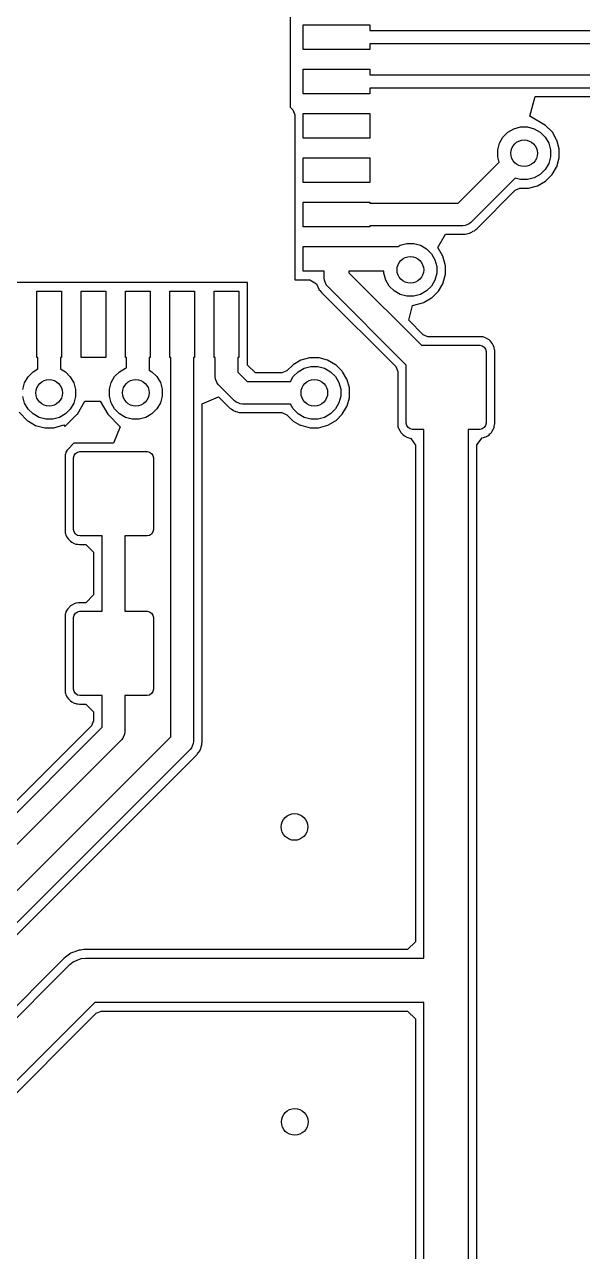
# Model space of a CAD drawing. Header units: inches. Extents: x 3.92 to 7.78, y -6.06 to -2.2.
# Drawn here: x 6.79 to 7.038, y -4.643 to -4.099 of the extents above; entities that cross this region are included whole.
import ezdxf

# ---------------------------------------------------------------- set-up
doc = ezdxf.new("R2010")
doc.units = ezdxf.units.IN
doc.header["$MEASUREMENT"] = 0
doc.layers.add('F.Cu', color=13, linetype='CONTINUOUS', true_color=0xc83434)

msp = doc.modelspace()

# ---------------------------------------------------------------- linework, layer by layer
at = {"layer": 'F.Cu', "linetype": 'CONTINUOUS'}
for p, q in [((6.90807, -4.09291), (6.90807, -4.13543)), ((6.91398, -4.10984), (6.91398, -4.09882)), ((6.91398, -4.09882), (6.9435, -4.09882)), ((6.9435, -4.09882), (6.9435, -4.10138)), ((6.9435, -4.10138), (6.94793, -4.10138)), ((6.94793, -4.10138), (7.05866, -4.10138)), ((6.9435, -4.10984), (6.91398, -4.10984)), ((6.94793, -4.10728), (6.9435, -4.10728)), ((6.9435, -4.10728), (6.9435, -4.10984)), ((7.05989, -4.10728), (6.94793, -4.10728)), ((6.91398, -4.12953), (6.91398, -4.1185)), ((6.91398, -4.1185), (6.9435, -4.1185)), ((6.9435, -4.1185), (6.9435, -4.12106)), ((6.9435, -4.12106), (6.94793, -4.12106)), ((6.94793, -4.12106), (7.10928, -4.12106)), ((6.94793, -4.12697), (6.9435, -4.12697)), ((6.9435, -4.12697), (6.9435, -4.12953)), ((7.10805, -4.12697), (6.94793, -4.12697)), ((6.9435, -4.12953), (6.91398, -4.12953)), ((7.01457, -4.13949), (7.01693, -4.13075)), ((7.01693, -4.13075), (7.10524, -4.13075)), ((6.90807, -4.13543), (6.90929, -4.13665)), ((6.90929, -4.13665), (6.9102, -4.13882)), ((6.9102, -4.13882), (6.9102, -4.21209)), ((6.91398, -4.14921), (6.91398, -4.13819)), ((6.91398, -4.13819), (6.9435, -4.13819)), ((6.9435, -4.13819), (6.9435, -4.14921)), ((7.0215, -4.14354), (7.01457, -4.13949)), ((7.00477, -4.14655), (7.00744, -4.14501)), ((7.00744, -4.14501), (7.01042, -4.14421)), ((7.01042, -4.14421), (7.0135, -4.14421)), ((7.0135, -4.14421), (7.01648, -4.14501)), ((7.01648, -4.14501), (7.01915, -4.14655)), ((7.02437, -4.14642), (7.0215, -4.14354)), ((6.9435, -4.14921), (6.91398, -4.14921)), ((7.00104, -4.1514), (7.00259, -4.14873)), ((7.00259, -4.14873), (7.00477, -4.14655)), ((7.01915, -4.14655), (7.02133, -4.14873)), ((7.02133, -4.14873), (7.02287, -4.1514)), ((7.02449, -4.14657), (7.02437, -4.14642)), ((7.02638, -4.14988), (7.02449, -4.14657)), ((7.02646, -4.15008), (7.02638, -4.14988)), ((7.02748, -4.15394), (7.02646, -4.15008)), ((7.00025, -4.15438), (7.00104, -4.1514)), ((7.00025, -4.15746), (7.00025, -4.15438)), ((7.02287, -4.1514), (7.02367, -4.15438)), ((7.02367, -4.15438), (7.02367, -4.15746)), ((7.02748, -4.15795), (7.02748, -4.15394)), ((6.91398, -4.1689), (6.91398, -4.15787)), ((6.91398, -4.15787), (6.9435, -4.15787)), ((6.9435, -4.15787), (6.9435, -4.1689)), ((6.98274, -4.17807), (7.0009, -4.15991)), ((7.0009, -4.15991), (7.00025, -4.15746)), ((7.02287, -4.16044), (7.02133, -4.16311)), ((7.02367, -4.15746), (7.02287, -4.16044)), ((7.02642, -4.16189), (7.02748, -4.15795)), ((7.00797, -4.16698), (6.98834, -4.18661)), ((7.01042, -4.16763), (7.00797, -4.16698)), ((7.01648, -4.16683), (7.0135, -4.16763)), ((7.01915, -4.16529), (7.01648, -4.16683)), ((7.02133, -4.16311), (7.01915, -4.16529)), ((7.0215, -4.16827), (7.02429, -4.16555)), ((7.02429, -4.16555), (7.02445, -4.16539)), ((7.02445, -4.16539), (7.0263, -4.16213)), ((7.0263, -4.16213), (7.02642, -4.16189)), ((6.9435, -4.1689), (6.91398, -4.1689)), ((6.99091, -4.18941), (7.00795, -4.17236)), ((7.00795, -4.17236), (7.01012, -4.17146)), ((7.01012, -4.17146), (7.01394, -4.17146)), ((7.0135, -4.16763), (7.01042, -4.16763)), ((7.01394, -4.17146), (7.01795, -4.17039)), ((7.01795, -4.17039), (7.0215, -4.16827)), ((6.91398, -4.18858), (6.91398, -4.17756)), ((6.91398, -4.17756), (6.9435, -4.17756)), ((6.9435, -4.17756), (6.9435, -4.17807)), ((6.9435, -4.17807), (6.951, -4.17807)), ((6.951, -4.17807), (6.98274, -4.17807)), ((6.9435, -4.18858), (6.91398, -4.18858)), ((6.951, -4.18807), (6.9435, -4.18807)), ((6.9435, -4.18807), (6.9435, -4.18858)), ((6.98481, -4.18807), (6.951, -4.18807)), ((6.98578, -4.18797), (6.98481, -4.18807)), ((6.98653, -4.18767), (6.98578, -4.18797)), ((6.98578, -4.18797), (6.98578, -4.18797)), ((6.98758, -4.18723), (6.98653, -4.18767)), ((6.98834, -4.18661), (6.98758, -4.18723)), ((6.98758, -4.18723), (6.98758, -4.18723)), ((6.9737, -4.1978), (6.97709, -4.19189)), ((6.97709, -4.19189), (6.98492, -4.19189)), ((6.98492, -4.19189), (6.9852, -4.19185)), ((6.9852, -4.19185), (6.98579, -4.19185)), ((6.98579, -4.19185), (6.98638, -4.19169)), ((6.98638, -4.19169), (6.9865, -4.19169)), ((6.9865, -4.19169), (6.98717, -4.19157)), ((6.98717, -4.19157), (6.98772, -4.19138)), ((6.98772, -4.19138), (6.98807, -4.19122)), ((6.98807, -4.19122), (6.98835, -4.19114)), ((6.98835, -4.19114), (6.98874, -4.19087)), ((6.98874, -4.19087), (6.98925, -4.19055)), ((6.98925, -4.19055), (6.98988, -4.19028)), ((6.98988, -4.19028), (6.99004, -4.1902)), ((6.99004, -4.1902), (6.99055, -4.18969)), ((6.99055, -4.18969), (6.99091, -4.18941)), ((6.91398, -4.20827), (6.91398, -4.19724)), ((6.91398, -4.19724), (6.9435, -4.19724)), ((6.9435, -4.19724), (6.95177, -4.19724)), ((6.95177, -4.19724), (6.95614, -4.19724)), ((6.95614, -4.19724), (6.95696, -4.19677)), ((6.95696, -4.19677), (6.95994, -4.19597)), ((6.95994, -4.19597), (6.96302, -4.19597)), ((6.96302, -4.19597), (6.966, -4.19677)), ((6.966, -4.19677), (6.96867, -4.19831)), ((6.96867, -4.19831), (6.97085, -4.20049)), ((6.97591, -4.20165), (6.9737, -4.1978)), ((6.97085, -4.20049), (6.97239, -4.20316)), ((6.97239, -4.20316), (6.97319, -4.20614)), ((6.97701, -4.20583), (6.97591, -4.20165)), ((6.92323, -4.20827), (6.91398, -4.20827)), ((6.92323, -4.21122), (6.92323, -4.20827)), ((6.94977, -4.20827), (6.93425, -4.20827)), ((6.93425, -4.20827), (6.93425, -4.20894)), ((6.93425, -4.20894), (6.96646, -4.24114)), ((6.94977, -4.20922), (6.94977, -4.20827)), ((6.95057, -4.2122), (6.94977, -4.20922)), ((6.97319, -4.20922), (6.97239, -4.2122)), ((6.97319, -4.20614), (6.97319, -4.20922)), ((6.97587, -4.21382), (6.97701, -4.20961)), ((6.97701, -4.20961), (6.97701, -4.20583)), ((6.88925, -4.21335), (6.75472, -4.21335)), ((6.88925, -4.25), (6.88925, -4.21335)), ((6.9102, -4.21209), (6.91689, -4.21209)), ((6.91689, -4.21209), (6.9198, -4.21394)), ((6.9198, -4.21394), (6.92087, -4.2163)), ((6.92333, -4.2123), (6.92323, -4.21122)), ((6.92416, -4.21428), (6.92333, -4.2123)), ((6.92484, -4.21512), (6.92416, -4.21428)), ((6.95965, -4.24992), (6.92484, -4.21512)), ((6.95211, -4.21487), (6.95057, -4.2122)), ((6.95429, -4.21705), (6.95211, -4.21487)), ((6.97085, -4.21487), (6.96867, -4.21705)), ((6.97239, -4.2122), (6.97085, -4.21487)), ((6.97398, -4.21709), (6.97587, -4.21382)), ((6.79567, -4.24665), (6.79567, -4.21713)), ((6.79567, -4.21713), (6.80669, -4.21713)), ((6.80669, -4.21713), (6.80669, -4.24665)), ((6.81535, -4.24665), (6.81535, -4.21713)), ((6.81535, -4.21713), (6.82638, -4.21713)), ((6.82638, -4.21713), (6.82638, -4.24665)), ((6.83504, -4.24665), (6.83504, -4.21713)), ((6.83504, -4.21713), (6.84606, -4.21713)), ((6.84606, -4.21713), (6.84606, -4.24665)), ((6.85472, -4.24665), (6.85472, -4.21713)), ((6.85472, -4.21713), (6.86575, -4.21713)), ((6.86575, -4.21713), (6.86575, -4.24665)), ((6.87441, -4.24665), (6.87441, -4.21713)), ((6.87441, -4.21713), (6.88543, -4.21713)), ((6.88543, -4.21713), (6.88543, -4.24665)), ((6.92087, -4.2163), (6.92091, -4.21634)), ((6.92091, -4.21634), (6.92154, -4.21705)), ((6.92154, -4.21705), (6.92157, -4.21713)), ((6.92157, -4.21713), (6.92209, -4.21772)), ((6.92209, -4.21772), (6.95496, -4.25063)), ((6.95696, -4.21859), (6.95429, -4.21705)), ((6.95994, -4.21939), (6.95696, -4.21859)), ((6.96302, -4.21939), (6.95994, -4.21939)), ((6.966, -4.21859), (6.96302, -4.21939)), ((6.96867, -4.21705), (6.966, -4.21859)), ((6.96756, -4.22209), (6.97091, -4.22016)), ((6.97091, -4.22016), (6.97106, -4.22004)), ((6.97106, -4.22004), (6.9737, -4.21748)), ((6.9737, -4.21748), (6.97398, -4.21709)), ((6.96075, -4.23008), (6.96244, -4.22354)), ((6.96244, -4.22354), (6.9674, -4.22217)), ((6.9674, -4.22217), (6.96756, -4.22209)), ((6.96713, -4.23646), (6.96075, -4.23008)), ((6.96929, -4.23736), (6.96713, -4.23646)), ((6.99244, -4.23736), (6.96929, -4.23736)), ((6.99291, -4.2374), (6.99244, -4.23736)), ((6.99374, -4.23748), (6.99291, -4.2374)), ((6.99406, -4.23752), (6.99374, -4.23748)), ((6.99484, -4.2378), (6.99406, -4.23752)), ((6.99488, -4.23783), (6.99484, -4.2378)), ((6.99583, -4.23839), (6.99488, -4.23783)), ((6.96646, -4.24114), (6.99228, -4.24114)), ((6.99228, -4.24114), (6.99335, -4.24136)), ((6.99335, -4.24136), (6.99426, -4.24196)), ((6.99426, -4.24196), (6.99487, -4.24287)), ((6.99487, -4.24287), (6.99508, -4.24394)), ((6.99638, -4.23878), (6.99583, -4.23839)), ((6.99685, -4.23921), (6.99638, -4.23878)), ((6.99705, -4.23941), (6.99685, -4.23921)), ((6.99748, -4.23988), (6.99705, -4.23941)), ((6.99791, -4.24051), (6.99748, -4.23988)), ((6.99843, -4.24142), (6.99791, -4.24051)), ((6.9987, -4.2422), (6.99843, -4.24142)), ((6.99874, -4.24248), (6.9987, -4.2422)), ((6.99882, -4.24311), (6.99874, -4.24248)), ((6.9989, -4.24354), (6.99882, -4.24311)), ((6.79618, -4.24665), (6.79567, -4.24665)), ((6.79618, -4.25168), (6.79618, -4.24665)), ((6.80669, -4.24665), (6.80618, -4.24665)), ((6.80618, -4.24665), (6.80618, -4.25164)), ((6.82638, -4.24665), (6.81535, -4.24665)), ((6.83555, -4.24665), (6.83504, -4.24665)), ((6.83555, -4.25123), (6.83555, -4.24665)), ((6.84606, -4.24665), (6.84555, -4.24665)), ((6.84555, -4.24665), (6.84555, -4.25217)), ((6.85524, -4.24665), (6.85472, -4.24665)), ((6.85524, -4.25415), (6.85524, -4.24665)), ((6.86575, -4.24665), (6.86524, -4.24665)), ((6.86524, -4.24665), (6.86524, -4.25415)), ((6.87492, -4.24665), (6.87441, -4.24665)), ((6.87492, -4.25519), (6.87492, -4.24665)), ((6.88543, -4.24665), (6.88492, -4.24665)), ((6.88492, -4.24665), (6.88492, -4.25312)), ((6.91283, -4.2478), (6.90941, -4.2498)), ((6.91677, -4.24677), (6.91283, -4.2478)), ((6.92094, -4.24677), (6.91677, -4.24677)), ((6.92476, -4.24776), (6.92094, -4.24677)), ((6.92831, -4.2498), (6.92476, -4.24776)), ((6.99508, -4.24394), (6.99508, -4.27574)), ((6.9989, -4.27594), (6.9989, -4.24354)), ((6.79184, -4.25511), (6.79402, -4.25292)), ((6.79402, -4.25292), (6.79618, -4.25168)), ((6.80618, -4.25164), (6.8084, -4.25292)), ((6.8084, -4.25292), (6.81058, -4.25511)), ((6.83025, -4.25507), (6.83243, -4.25289)), ((6.83243, -4.25289), (6.8351, -4.25135)), ((6.8351, -4.25135), (6.83555, -4.25123)), ((6.84555, -4.25217), (6.84681, -4.25289)), ((6.84681, -4.25289), (6.84899, -4.25507)), ((6.85524, -4.41498), (6.85524, -4.25415)), ((6.86524, -4.25415), (6.86524, -4.41706)), ((6.88492, -4.25312), (6.88907, -4.25726)), ((6.89272, -4.25346), (6.88925, -4.25)), ((6.90449, -4.25346), (6.89272, -4.25346)), ((6.90665, -4.25256), (6.90449, -4.25346)), ((6.90941, -4.2498), (6.90665, -4.25256)), ((6.9095, -4.25507), (6.91168, -4.25289)), ((6.91168, -4.25289), (6.91435, -4.25135)), ((6.91435, -4.25135), (6.91733, -4.25055)), ((6.91733, -4.25055), (6.92041, -4.25055)), ((6.92041, -4.25055), (6.92339, -4.25135)), ((6.92339, -4.25135), (6.92606, -4.25289)), ((6.92606, -4.25289), (6.92824, -4.25507)), ((6.9287, -4.25008), (6.92831, -4.2498)), ((6.93126, -4.25272), (6.9287, -4.25008)), ((6.93142, -4.25295), (6.93126, -4.25272)), ((6.93327, -4.25618), (6.93142, -4.25295)), ((6.95496, -4.25063), (6.95587, -4.2528)), ((6.95587, -4.2528), (6.95587, -4.27591)), ((6.95965, -4.27574), (6.95965, -4.24992)), ((6.7895, -4.26075), (6.7903, -4.25778)), ((6.7903, -4.25778), (6.79184, -4.25511)), ((6.81058, -4.25511), (6.81212, -4.25778)), ((6.81212, -4.25778), (6.81292, -4.26075)), ((6.82791, -4.26072), (6.82871, -4.25774)), ((6.82871, -4.25774), (6.83025, -4.25507)), ((6.84899, -4.25507), (6.85053, -4.25774)), ((6.85053, -4.25774), (6.85133, -4.26072)), ((6.87502, -4.25616), (6.87492, -4.25519)), ((6.87516, -4.25651), (6.87502, -4.25616)), ((6.87502, -4.25616), (6.87502, -4.25616)), ((6.87576, -4.25797), (6.87516, -4.25651)), ((6.87639, -4.25872), (6.87576, -4.25797)), ((6.87576, -4.25797), (6.87576, -4.25797)), ((6.88346, -4.2658), (6.87639, -4.25872)), ((6.88907, -4.25726), (6.90824, -4.25726)), ((6.90824, -4.25726), (6.9095, -4.25507)), ((6.92824, -4.25507), (6.92978, -4.25774)), ((6.92978, -4.25774), (6.93058, -4.26072)), ((6.93339, -4.25646), (6.93327, -4.25618)), ((6.93441, -4.26012), (6.93339, -4.25646)), ((6.7903, -4.26682), (6.7895, -4.26384)), ((6.81292, -4.26384), (6.81212, -4.26682)), ((6.81292, -4.26075), (6.81292, -4.26384)), ((6.82791, -4.26381), (6.82791, -4.26072)), ((6.82871, -4.26678), (6.82791, -4.26381)), ((6.85133, -4.26381), (6.85053, -4.26678)), ((6.85133, -4.26072), (6.85133, -4.26381)), ((6.86906, -4.26713), (6.8763, -4.26409)), ((6.8763, -4.26409), (6.8811, -4.26882)), ((6.93058, -4.26381), (6.92978, -4.26678)), ((6.93058, -4.26072), (6.93058, -4.26381)), ((6.93339, -4.26807), (6.93441, -4.26445)), ((6.93441, -4.26445), (6.93441, -4.26012)), ((6.79184, -4.26949), (6.7903, -4.26682)), ((6.79402, -4.27167), (6.79184, -4.26949)), ((6.81058, -4.26949), (6.8084, -4.27167)), ((6.81212, -4.26682), (6.81058, -4.26949)), ((6.8137, -4.27177), (6.81701, -4.26594)), ((6.81701, -4.26594), (6.82386, -4.26594)), ((6.82386, -4.26594), (6.8272, -4.27177)), ((6.83025, -4.26945), (6.82871, -4.26678)), ((6.83243, -4.27163), (6.83025, -4.26945)), ((6.84899, -4.26945), (6.84681, -4.27163)), ((6.85053, -4.26678), (6.84899, -4.26945)), ((6.86906, -4.4174), (6.86906, -4.26713)), ((6.8811, -4.26882), (6.88154, -4.26921)), ((6.88154, -4.26921), (6.88193, -4.26941)), ((6.88193, -4.26941), (6.88213, -4.26953)), ((6.88213, -4.26953), (6.88283, -4.27)), ((6.88283, -4.27), (6.88315, -4.2702)), ((6.88315, -4.2702), (6.88362, -4.27039)), ((6.88422, -4.26642), (6.88346, -4.2658)), ((6.88362, -4.27039), (6.8837, -4.27043)), ((6.8837, -4.27043), (6.88398, -4.27055)), ((6.88398, -4.27055), (6.88476, -4.27071)), ((6.88509, -4.26678), (6.88422, -4.26642)), ((6.88422, -4.26642), (6.88422, -4.26642)), ((6.88602, -4.26717), (6.88509, -4.26678)), ((6.887, -4.26726), (6.88602, -4.26717)), ((6.88602, -4.26717), (6.88602, -4.26717)), ((6.90824, -4.26726), (6.887, -4.26726)), ((6.9095, -4.26945), (6.90824, -4.26726)), ((6.91168, -4.27163), (6.9095, -4.26945)), ((6.92824, -4.26945), (6.92606, -4.27163)), ((6.92978, -4.26678), (6.92824, -4.26945)), ((6.93126, -4.27181), (6.93327, -4.26839)), ((6.93327, -4.26839), (6.93339, -4.26807)), ((6.78787, -4.27087), (6.79165, -4.27465)), ((6.79165, -4.27465), (6.79197, -4.27488)), ((6.79197, -4.27488), (6.7952, -4.27673)), ((6.79669, -4.27321), (6.79402, -4.27167)), ((6.79967, -4.27401), (6.79669, -4.27321)), ((6.80275, -4.27401), (6.79967, -4.27401)), ((6.80573, -4.27321), (6.80275, -4.27401)), ((6.8084, -4.27167), (6.80573, -4.27321)), ((6.80815, -4.27717), (6.81354, -4.27193)), ((6.81354, -4.27193), (6.8137, -4.27177)), ((6.8272, -4.27177), (6.83276, -4.27732)), ((6.8351, -4.27318), (6.83243, -4.27163)), ((6.83808, -4.27397), (6.8351, -4.27318)), ((6.84116, -4.27397), (6.83808, -4.27397)), ((6.84414, -4.27318), (6.84116, -4.27397)), ((6.84681, -4.27163), (6.84414, -4.27318)), ((6.88476, -4.27071), (6.88496, -4.27079)), ((6.88496, -4.27079), (6.88547, -4.27094)), ((6.88547, -4.27094), (6.88587, -4.27094)), ((6.88587, -4.27094), (6.88657, -4.27102)), ((6.88657, -4.27102), (6.88673, -4.27106)), ((6.88673, -4.27106), (6.90449, -4.27106)), ((6.90449, -4.27106), (6.90665, -4.27197)), ((6.90665, -4.27197), (6.90949, -4.2748)), ((6.90949, -4.2748), (6.91264, -4.27661)), ((6.91435, -4.27318), (6.91168, -4.27163)), ((6.91733, -4.27397), (6.91435, -4.27318)), ((6.92041, -4.27397), (6.91733, -4.27397)), ((6.92339, -4.27318), (6.92041, -4.27397)), ((6.92606, -4.27163), (6.92339, -4.27318)), ((6.92488, -4.27669), (6.92827, -4.27476)), ((6.92827, -4.27476), (6.92862, -4.27449)), ((6.92862, -4.27449), (6.93126, -4.27181)), ((6.95587, -4.27591), (6.95591, -4.27665)), ((6.95986, -4.27681), (6.95965, -4.27574)), ((6.99508, -4.27574), (6.99487, -4.27681)), ((6.99882, -4.27657), (6.9989, -4.27594)), ((6.7952, -4.27673), (6.79925, -4.27783)), ((6.79925, -4.27783), (6.80323, -4.27783)), ((6.80323, -4.27783), (6.80776, -4.27654)), ((6.80776, -4.27654), (6.80815, -4.27717)), ((6.83276, -4.27732), (6.82972, -4.28461)), ((6.91264, -4.27661), (6.91283, -4.27669)), ((6.91283, -4.27669), (6.91697, -4.2778)), ((6.91697, -4.2778), (6.92075, -4.2778)), ((6.92075, -4.2778), (6.92492, -4.27669)), ((6.92492, -4.27669), (6.92488, -4.27669)), ((6.95591, -4.27665), (6.95598, -4.2772)), ((6.95598, -4.2772), (6.95606, -4.27764)), ((6.95606, -4.27764), (6.9563, -4.27827)), ((6.9563, -4.27827), (6.95689, -4.27929)), ((6.95689, -4.27929), (6.95728, -4.27984)), ((6.95728, -4.27984), (6.95768, -4.28028)), ((6.95768, -4.28028), (6.95791, -4.28051)), ((6.95791, -4.28051), (6.95835, -4.28091)), ((6.95835, -4.28091), (6.9589, -4.2813)), ((6.9589, -4.2813), (6.95992, -4.28189)), ((6.96047, -4.27772), (6.95986, -4.27681)), ((6.96138, -4.27833), (6.96047, -4.27772)), ((6.96245, -4.27854), (6.96138, -4.27833)), ((6.96752, -4.27854), (6.96245, -4.27854)), ((6.96752, -4.29331), (6.96752, -4.27854)), ((6.99228, -4.27854), (6.9872, -4.27854)), ((6.9872, -4.27854), (6.9872, -4.29331)), ((6.99335, -4.27833), (6.99228, -4.27854)), ((6.99426, -4.27772), (6.99335, -4.27833)), ((6.99487, -4.27681), (6.99426, -4.27772)), ((6.99496, -4.28177), (6.99583, -4.2813)), ((6.99583, -4.2813), (6.99638, -4.28091)), ((6.99638, -4.28091), (6.99681, -4.28051)), ((6.99681, -4.28051), (6.99705, -4.28028)), ((6.99705, -4.28028), (6.99744, -4.27984)), ((6.99744, -4.27984), (6.99783, -4.27929)), ((6.99783, -4.27929), (6.99843, -4.27827)), ((6.99843, -4.27827), (6.99866, -4.27764)), ((6.99866, -4.27764), (6.99874, -4.27728)), ((6.99874, -4.27728), (6.99882, -4.27657)), ((6.8122, -4.28461), (6.80941, -4.2874)), ((6.82972, -4.28461), (6.8122, -4.28461)), ((6.95992, -4.28189), (6.96165, -4.28252)), ((6.96165, -4.28252), (6.96374, -4.28555)), ((6.96374, -4.28555), (6.96374, -4.50602)), ((6.99102, -4.28539), (6.99339, -4.28224)), ((6.99102, -4.46472), (6.99102, -4.28539)), ((6.99339, -4.28224), (6.99496, -4.28177)), ((6.80835, -4.28972), (6.80823, -4.29071)), ((6.80823, -4.29071), (6.80823, -4.32315)), ((6.80839, -4.28945), (6.80835, -4.28972)), ((6.80866, -4.28866), (6.80839, -4.28945)), ((6.80917, -4.28776), (6.80866, -4.28866)), ((6.80941, -4.2874), (6.80917, -4.28776)), ((6.81201, -4.29119), (6.81222, -4.29012)), ((6.81201, -4.32298), (6.81201, -4.29119)), ((6.81222, -4.29012), (6.81283, -4.28921)), ((6.81283, -4.28921), (6.81374, -4.2886)), ((6.81374, -4.2886), (6.81481, -4.28839)), ((6.81481, -4.28839), (6.84464, -4.28839)), ((6.84464, -4.28839), (6.84571, -4.2886)), ((6.84571, -4.2886), (6.84662, -4.28921)), ((6.84662, -4.28921), (6.84723, -4.29012)), ((6.84723, -4.29012), (6.84744, -4.29119)), ((6.84744, -4.29119), (6.84744, -4.32298)), ((6.96752, -4.51327), (6.96752, -4.29331)), ((6.9872, -4.29331), (6.9872, -4.52311)), ((6.80823, -4.32315), (6.80827, -4.3239)), ((6.80827, -4.3239), (6.80835, -4.32445)), ((6.80835, -4.32445), (6.80843, -4.32488)), ((6.80843, -4.32488), (6.80866, -4.32551)), ((6.81222, -4.32406), (6.81201, -4.32298)), ((6.81283, -4.32497), (6.81222, -4.32406)), ((6.81374, -4.32557), (6.81283, -4.32497)), ((6.84662, -4.32497), (6.84571, -4.32557)), ((6.84723, -4.32406), (6.84662, -4.32497)), ((6.84744, -4.32298), (6.84723, -4.32406)), ((6.80866, -4.32551), (6.80925, -4.32654)), ((6.80925, -4.32654), (6.80965, -4.32709)), ((6.80965, -4.32709), (6.81004, -4.32752)), ((6.81004, -4.32752), (6.81028, -4.32776)), ((6.81028, -4.32776), (6.81071, -4.32815)), ((6.81071, -4.32815), (6.81126, -4.32854)), ((6.81126, -4.32854), (6.81228, -4.32913)), ((6.81228, -4.32913), (6.81303, -4.32941)), ((6.81303, -4.32941), (6.81327, -4.32945)), ((6.81327, -4.32945), (6.81398, -4.32953)), ((6.81481, -4.32579), (6.81374, -4.32557)), ((6.81398, -4.32953), (6.81461, -4.32961)), ((6.81461, -4.32961), (6.81748, -4.32961)), ((6.82472, -4.32579), (6.81481, -4.32579)), ((6.81748, -4.32961), (6.82094, -4.33307)), ((6.82472, -4.33329), (6.82472, -4.32579)), ((6.84464, -4.32579), (6.83472, -4.32579)), ((6.83472, -4.32579), (6.83472, -4.33329)), ((6.84571, -4.32557), (6.84464, -4.32579)), ((6.82094, -4.33307), (6.82094, -4.35201)), ((6.82472, -4.35175), (6.82472, -4.33329)), ((6.83472, -4.33329), (6.83472, -4.35175)), ((6.82094, -4.35201), (6.81748, -4.35547)), ((6.82472, -4.35925), (6.82472, -4.35175)), ((6.83472, -4.35175), (6.83472, -4.35925)), ((6.81004, -4.35752), (6.80953, -4.35811)), ((6.81028, -4.35728), (6.81004, -4.35752)), ((6.81071, -4.35689), (6.81028, -4.35728)), ((6.81126, -4.3565), (6.81071, -4.35689)), ((6.81228, -4.35591), (6.81126, -4.3565)), ((6.81303, -4.35563), (6.81228, -4.35591)), ((6.81335, -4.35559), (6.81303, -4.35563)), ((6.81417, -4.35551), (6.81335, -4.35559)), ((6.81465, -4.35547), (6.81417, -4.35551)), ((6.81748, -4.35547), (6.81465, -4.35547)), ((6.80835, -4.36059), (6.80823, -4.36157)), ((6.80823, -4.36157), (6.80823, -4.39402)), ((6.80839, -4.36031), (6.80835, -4.36059)), ((6.80866, -4.35953), (6.80839, -4.36031)), ((6.80906, -4.35882), (6.80866, -4.35953)), ((6.80953, -4.35811), (6.80906, -4.35882)), ((6.81201, -4.36206), (6.81222, -4.36098)), ((6.81201, -4.39385), (6.81201, -4.36206)), ((6.81222, -4.36098), (6.81283, -4.36007)), ((6.81283, -4.36007), (6.81374, -4.35947)), ((6.81374, -4.35947), (6.81481, -4.35925)), ((6.81481, -4.35925), (6.82472, -4.35925)), ((6.83472, -4.35925), (6.84464, -4.35925)), ((6.84464, -4.35925), (6.84571, -4.35947)), ((6.84571, -4.35947), (6.84662, -4.36007)), ((6.84662, -4.36007), (6.84723, -4.36098)), ((6.84723, -4.36098), (6.84744, -4.36206)), ((6.84744, -4.36206), (6.84744, -4.39385)), ((6.80823, -4.39402), (6.80827, -4.39476)), ((6.80827, -4.39476), (6.80835, -4.39531)), ((6.80835, -4.39531), (6.80843, -4.39575)), ((6.80843, -4.39575), (6.80866, -4.39638)), ((6.81222, -4.39492), (6.81201, -4.39385)), ((6.81283, -4.39583), (6.81222, -4.39492)), ((6.81374, -4.39644), (6.81283, -4.39583)), ((6.84662, -4.39583), (6.84571, -4.39644)), ((6.84723, -4.39492), (6.84662, -4.39583)), ((6.84744, -4.39385), (6.84723, -4.39492)), ((6.80866, -4.39638), (6.80925, -4.3974)), ((6.80925, -4.3974), (6.80965, -4.39795)), ((6.80965, -4.39795), (6.81004, -4.39839)), ((6.81004, -4.39839), (6.81028, -4.39862)), ((6.81028, -4.39862), (6.81071, -4.39902)), ((6.81071, -4.39902), (6.81126, -4.39941)), ((6.81126, -4.39941), (6.81228, -4.4)), ((6.81228, -4.4), (6.81303, -4.40028)), ((6.81303, -4.40028), (6.81327, -4.40031)), ((6.81327, -4.40031), (6.81398, -4.40039)), ((6.81481, -4.39665), (6.81374, -4.39644)), ((6.81398, -4.40039), (6.81461, -4.40047)), ((6.81461, -4.40047), (6.81748, -4.40047)), ((6.82472, -4.39665), (6.81481, -4.39665)), ((6.81748, -4.40047), (6.82094, -4.40394)), ((6.82472, -4.41076), (6.82472, -4.39665)), ((6.84464, -4.39665), (6.83472, -4.39665)), ((6.83472, -4.39665), (6.83472, -4.41283)), ((6.84571, -4.39644), (6.84464, -4.39665)), ((6.82094, -4.40394), (6.82094, -4.40791)), ((6.82004, -4.41008), (6.55669, -4.67339)), ((6.55742, -4.67807), (6.82472, -4.41076)), ((6.82094, -4.40791), (6.82004, -4.41008)), ((6.5302, -4.74002), (6.85524, -4.41498)), ((6.83326, -4.41637), (6.56302, -4.68661)), ((6.83388, -4.41561), (6.83326, -4.41637)), ((6.83463, -4.41381), (6.83388, -4.41561)), ((6.83472, -4.41283), (6.83463, -4.41381)), ((6.83463, -4.41381), (6.83463, -4.41381)), ((6.86524, -4.41706), (6.86514, -4.41803)), ((6.86898, -4.41787), (6.86906, -4.4174)), ((6.86377, -4.42059), (6.53581, -4.74856)), ((6.53866, -4.75106), (6.86689, -4.42287)), ((6.86439, -4.41983), (6.86377, -4.42059)), ((6.86514, -4.41803), (6.86439, -4.41983)), ((6.86439, -4.41983), (6.86439, -4.41983)), ((6.86689, -4.42287), (6.86709, -4.4226)), ((6.86709, -4.4226), (6.86736, -4.42217)), ((6.86736, -4.42217), (6.86748, -4.42197)), ((6.86748, -4.42197), (6.86815, -4.42102)), ((6.86815, -4.42098), (6.86835, -4.42047)), ((6.86815, -4.42102), (6.86815, -4.42098)), ((6.86835, -4.42047), (6.86846, -4.42028)), ((6.86846, -4.42028), (6.86862, -4.41961)), ((6.86862, -4.41961), (6.86866, -4.41941)), ((6.86866, -4.41941), (6.86894, -4.41854)), ((6.86894, -4.41839), (6.86898, -4.41787)), ((6.86894, -4.41854), (6.86894, -4.41839)), ((6.99102, -5.01193), (6.99102, -4.46472)), ((6.81366, -4.50996), (6.81256, -4.51039)), ((6.81409, -4.50988), (6.81366, -4.50996)), ((6.81445, -4.50976), (6.81409, -4.50988)), ((6.8148, -4.50976), (6.81445, -4.50976)), ((6.81516, -4.50972), (6.8148, -4.50976)), ((6.81661, -4.50945), (6.81516, -4.50972)), ((6.81673, -4.50945), (6.81661, -4.50945)), ((6.81752, -4.50949), (6.81673, -4.50945)), ((6.96028, -4.50949), (6.81752, -4.50949)), ((6.96374, -4.50602), (6.96028, -4.50949)), ((6.80787, -4.51327), (5.84335, -5.47783)), ((6.80831, -4.51291), (6.80787, -4.51327)), ((6.8085, -4.51276), (6.80831, -4.51291)), ((6.80898, -4.51232), (6.8085, -4.51276)), ((6.8102, -4.51157), (6.80898, -4.51232)), ((6.81039, -4.51142), (6.8102, -4.51157)), ((6.81083, -4.5111), (6.81039, -4.51142)), ((6.81041, -4.51615), (6.8119, -4.51493)), ((6.81087, -4.5111), (6.81083, -4.5111)), ((6.81126, -4.51094), (6.81087, -4.5111)), ((6.81157, -4.51079), (6.81126, -4.51094)), ((6.81256, -4.51039), (6.81157, -4.51079)), ((6.8119, -4.51493), (6.81545, -4.51346)), ((6.8119, -4.51493), (6.8119, -4.51493)), ((6.81545, -4.51346), (6.81737, -4.51327)), ((6.81737, -4.51327), (6.96752, -4.51327)), ((5.84639, -5.48017), (6.81041, -4.51615)), ((6.9872, -4.52311), (6.9872, -5.01475)), ((6.82145, -4.53295), (5.86319, -5.49121)), ((6.96752, -4.53295), (6.82145, -4.53295)), ((6.82209, -4.53768), (6.82425, -4.53677)), ((6.82425, -4.53677), (6.96028, -4.53677)), ((6.96028, -4.53677), (6.96374, -4.54024)), ((6.96752, -5.01883), (6.96752, -4.53295)), ((5.86791, -5.49189), (6.82209, -4.53768)), ((6.96374, -4.54024), (6.96374, -5.01969))]:
    msp.add_line(p, q, dxfattribs=at)
at = {"layer": 'F.Cu'}
for centre in [(7.01196, -4.15592), (7.01196, -4.15592), (6.96148, -4.20768), (6.96148, -4.20768), (6.80121, -4.2623), (6.80121, -4.2623), (6.83962, -4.26226), (6.83962, -4.26226), (6.91887, -4.26226), (6.91887, -4.26226), (6.91006, -4.45502), (6.91006, -4.45502), (6.91017, -4.58598), (6.91017, -4.58598)]:
    msp.add_circle(centre, 0.00591, dxfattribs=at)

doc.saveas('drawing.dxf')
